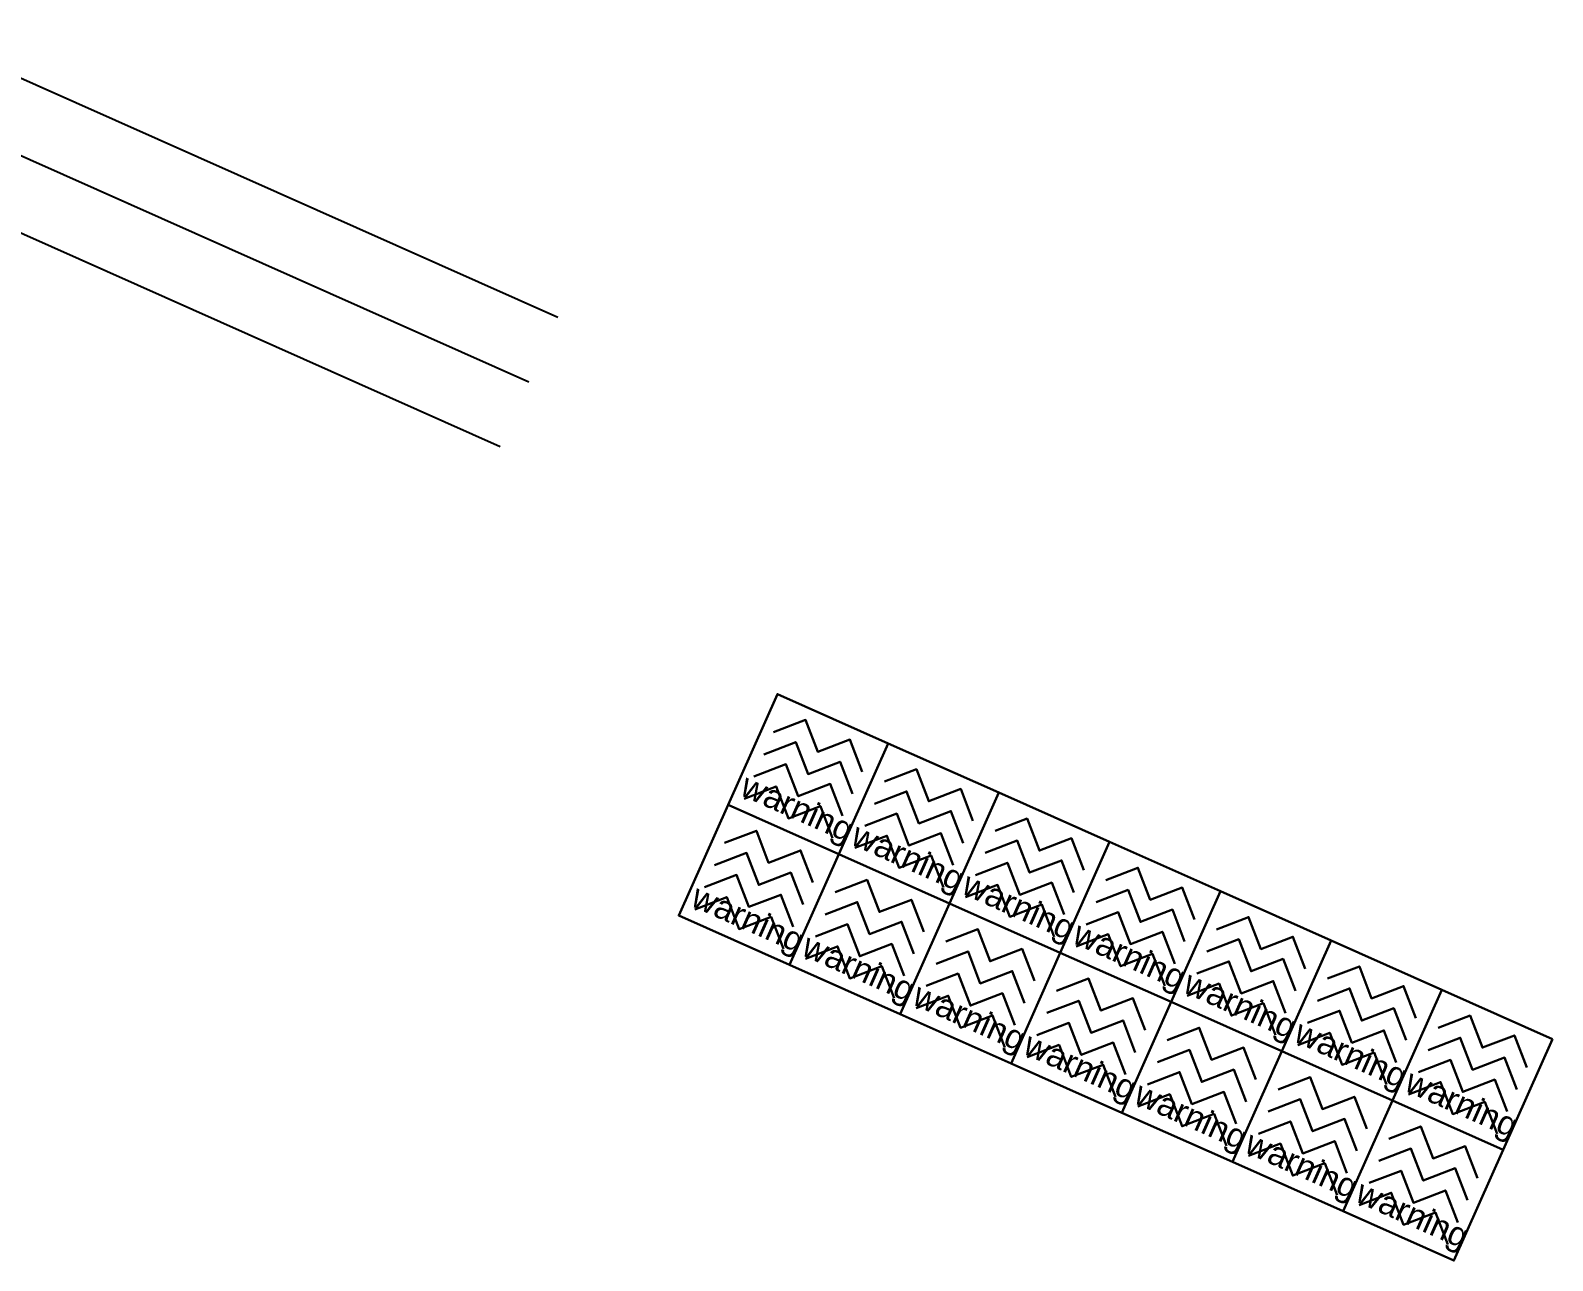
# Model space of a CAD drawing. Header units: millimetres. Extents: x 832728086 to 834530684, y 817551485 to 818349469.
# Drawn here: x 834066565 to 834070332, y 817808455 to 817811499 of the extents above; entities that cross this region are included whole.
import ezdxf

# ---------------------------------------------------------------- set-up
doc = ezdxf.new("R2010")
doc.units = ezdxf.units.MM
doc.header["$LTSCALE"] = 100
doc.layers.add('000-helpline', color=30, linetype='Continuous', lineweight=30, plot=False)
doc.layers.add('000-Tactile-l', color=8, linetype='Continuous')
doc.styles.get("Standard").update_dxf_attribs({"font": 'swiss.ttf'})

# ---------------------------------------------------------------- blocks, each defined once
blk = doc.blocks.new('tactile')
at = {"layer": '000-helpline', "extrusion": (-2.51041e-09, 1.02585e-10, 1), "elevation": 0.002}
for points in [[(834068.7438, 817809.7841), (834068.4697, 817809.906), (834068.3478, 817809.632), (834068.6219, 817809.51)], [(834069.0179, 817809.6621), (834068.7438, 817809.7841), (834068.6219, 817809.51), (834068.8959, 817809.388)], [(834069.292, 817809.5401), (834069.0179, 817809.6621), (834068.8959, 817809.388), (834069.17, 817809.266)], [(834068.6219, 817809.51), (834068.3478, 817809.632), (834068.2258, 817809.3579), (834068.4999, 817809.2359)], [(834069.5661, 817809.4181), (834069.292, 817809.5401), (834069.17, 817809.266), (834069.4441, 817809.1441)], [(834068.8959, 817809.388), (834068.6219, 817809.51), (834068.4999, 817809.2359), (834068.774, 817809.1139)], [(834069.8402, 817809.2962), (834069.5661, 817809.4181), (834069.4441, 817809.1441), (834069.7182, 817809.0221)], [(834069.17, 817809.266), (834068.8959, 817809.388), (834068.774, 817809.1139), (834069.0481, 817808.992)], [(834070.1143, 817809.1742), (834069.8402, 817809.2962), (834069.7182, 817809.0221), (834069.9923, 817808.9001)], [(834069.4441, 817809.1441), (834069.17, 817809.266), (834069.0481, 817808.992), (834069.3221, 817808.87)], [(834070.3883, 817809.0522), (834070.1143, 817809.1742), (834069.9923, 817808.9001), (834070.2664, 817808.7781)], [(834069.7182, 817809.0221), (834069.4441, 817809.1441), (834069.3221, 817808.87), (834069.5962, 817808.748)], [(834069.9923, 817808.9001), (834069.7182, 817809.0221), (834069.5962, 817808.748), (834069.8703, 817808.626)], [(834070.2664, 817808.7781), (834069.9923, 817808.9001), (834069.8703, 817808.626), (834070.1444, 817808.5041)]]:
    blk.add_lwpolyline(points, close=True, dxfattribs=at)
for points in [[(834068.4606, 817809.8116), (834068.5398, 817809.842), (834068.5702, 817809.7628), (834068.6494, 817809.7933), (834068.6798, 817809.714)], [(834068.4362, 817809.7568), (834068.5154, 817809.7872), (834068.5458, 817809.708), (834068.625, 817809.7384), (834068.6554, 817809.6592)], [(834068.4118, 817809.702), (834068.491, 817809.7324), (834068.5214, 817809.6532), (834068.6006, 817809.6836), (834068.631, 817809.6044)], [(834068.7346, 817809.6896), (834068.8139, 817809.7201), (834068.8443, 817809.6409), (834068.9235, 817809.6713), (834068.9539, 817809.5921)], [(834068.3874, 817809.6472), (834068.4666, 817809.6776), (834068.497, 817809.5984), (834068.5762, 817809.6288), (834068.6066, 817809.5496)], [(834068.7103, 817809.6348), (834068.7895, 817809.6653), (834068.8199, 817809.586), (834068.8991, 817809.6165), (834068.9295, 817809.5373)], [(834068.6859, 817809.58), (834068.7651, 817809.6104), (834068.7955, 817809.5312), (834068.8747, 817809.5616), (834068.9051, 817809.4824)], [(834069.0087, 817809.5677), (834069.0879, 817809.5981), (834069.1184, 817809.5189), (834069.1976, 817809.5493), (834069.228, 817809.4701)], [(834068.3386, 817809.5375), (834068.4178, 817809.568), (834068.4482, 817809.4887), (834068.5274, 817809.5192), (834068.5579, 817809.44)], [(834068.6615, 817809.5252), (834068.7407, 817809.5556), (834068.7711, 817809.4764), (834068.8503, 817809.5068), (834068.8807, 817809.4276)], [(834068.9843, 817809.5129), (834069.0636, 817809.5433), (834069.094, 817809.4641), (834069.1732, 817809.4945), (834069.2036, 817809.4153)], [(834068.3142, 817809.4827), (834068.3934, 817809.5131), (834068.4238, 817809.4339), (834068.503, 817809.4644), (834068.5335, 817809.3851)], [(834068.9599, 817809.458), (834069.0392, 817809.4885), (834069.0696, 817809.4093), (834069.1488, 817809.4397), (834069.1792, 817809.3605)], [(834068.2898, 817809.4279), (834068.369, 817809.4583), (834068.3994, 817809.3791), (834068.4786, 817809.4095), (834068.5091, 817809.3303)], [(834068.6127, 817809.4156), (834068.6919, 817809.446), (834068.7223, 817809.3668), (834068.8015, 817809.3972), (834068.8319, 817809.318)], [(834069.2828, 817809.4457), (834069.362, 817809.4761), (834069.3925, 817809.3969), (834069.4717, 817809.4273), (834069.5021, 817809.3481)], [(834068.9356, 817809.4032), (834069.0148, 817809.4336), (834069.0452, 817809.3544), (834069.1244, 817809.3849), (834069.1548, 817809.3056)], [(834069.2584, 817809.3909), (834069.3376, 817809.4213), (834069.3681, 817809.3421), (834069.4473, 817809.3725), (834069.4777, 817809.2933)], [(834068.2654, 817809.3731), (834068.3446, 817809.4035), (834068.375, 817809.3243), (834068.4543, 817809.3547), (834068.4847, 817809.2755)], [(834068.5883, 817809.3607), (834068.6675, 817809.3912), (834068.6979, 817809.312), (834068.7771, 817809.3424), (834068.8075, 817809.2632)], [(834068.5639, 817809.3059), (834068.6431, 817809.3364), (834068.6735, 817809.2571), (834068.7527, 817809.2876), (834068.7832, 817809.2084)], [(834069.234, 817809.3361), (834069.3132, 817809.3665), (834069.3437, 817809.2873), (834069.4229, 817809.3177), (834069.4533, 817809.2385)], [(834069.5569, 817809.3237), (834069.6361, 817809.3541), (834069.6665, 817809.2749), (834069.7457, 817809.3054), (834069.7762, 817809.2261)], [(834068.8868, 817809.2936), (834068.966, 817809.324), (834068.9964, 817809.2448), (834069.0756, 817809.2752), (834069.106, 817809.196)], [(834069.2096, 817809.2813), (834069.2888, 817809.3117), (834069.3193, 817809.2325), (834069.3985, 817809.2629), (834069.4289, 817809.1837)], [(834069.5325, 817809.2689), (834069.6117, 817809.2993), (834069.6421, 817809.2201), (834069.7214, 817809.2505), (834069.7518, 817809.1713)], [(834068.5395, 817809.2511), (834068.6187, 817809.2815), (834068.6491, 817809.2023), (834068.7283, 817809.2327), (834068.7588, 817809.1535)], [(834068.8624, 817809.2388), (834068.9416, 817809.2692), (834068.972, 817809.19), (834069.0512, 817809.2204), (834069.0816, 817809.1412)], [(834069.5081, 817809.2141), (834069.5873, 817809.2445), (834069.6177, 817809.1653), (834069.697, 817809.1957), (834069.7274, 817809.1165)], [(834069.831, 817809.2018), (834069.9102, 817809.2322), (834069.9406, 817809.153), (834070.0198, 817809.1834), (834070.0503, 817809.1042)], [(834068.838, 817809.184), (834068.9172, 817809.2144), (834068.9476, 817809.1352), (834069.0268, 817809.1656), (834069.0572, 817809.0864)], [(834069.1608, 817809.1716), (834069.2401, 817809.202), (834069.2705, 817809.1228), (834069.3497, 817809.1532), (834069.3801, 817809.074)], [(834069.4837, 817809.1593), (834069.5629, 817809.1897), (834069.5934, 817809.1105), (834069.6726, 817809.1409), (834069.703, 817809.0617)], [(834068.8136, 817809.1291), (834068.8928, 817809.1596), (834068.9232, 817809.0803), (834069.0024, 817809.1108), (834069.0328, 817809.0316)], [(834069.1365, 817809.1168), (834069.2157, 817809.1472), (834069.2461, 817809.068), (834069.3253, 817809.0984), (834069.3557, 817809.0192)], [(834069.8066, 817809.1469), (834069.8858, 817809.1774), (834069.9162, 817809.0981), (834069.9954, 817809.1286), (834070.0259, 817809.0494)], [(834069.7822, 817809.0921), (834069.8614, 817809.1225), (834069.8918, 817809.0433), (834069.971, 817809.0738), (834070.0015, 817808.9945)], [(834070.1051, 817809.0798), (834070.1843, 817809.1102), (834070.2147, 817809.031), (834070.2939, 817809.0614), (834070.3243, 817808.9822)], [(834069.1121, 817809.062), (834069.1913, 817809.0924), (834069.2217, 817809.0132), (834069.3009, 817809.0436), (834069.3313, 817808.9644)], [(834069.4349, 817809.0496), (834069.5141, 817809.0801), (834069.5446, 817809.0009), (834069.6238, 817809.0313), (834069.6542, 817808.9521)], [(834069.0877, 817809.0072), (834069.1669, 817809.0376), (834069.1973, 817808.9584), (834069.2765, 817808.9888), (834069.3069, 817808.9096)], [(834069.7578, 817809.0373), (834069.837, 817809.0677), (834069.8674, 817808.9885), (834069.9466, 817809.0189), (834069.9771, 817808.9397)], [(834070.0807, 817809.025), (834070.1599, 817809.0554), (834070.1903, 817808.9762), (834070.2695, 817809.0066), (834070.2999, 817808.9274)], [(834069.4105, 817808.9948), (834069.4897, 817809.0252), (834069.5202, 817808.946), (834069.5994, 817808.9765), (834069.6298, 817808.8972)], [(834070.0563, 817808.9701), (834070.1355, 817809.0006), (834070.1659, 817808.9214), (834070.2451, 817808.9518), (834070.2756, 817808.8726)], [(834069.3861, 817808.94), (834069.4654, 817808.9704), (834069.4958, 817808.8912), (834069.575, 817808.9216), (834069.6054, 817808.8424)], [(834069.709, 817808.9277), (834069.7882, 817808.9581), (834069.8186, 817808.8789), (834069.8979, 817808.9093), (834069.9283, 817808.8301)], [(834070.0319, 817808.9153), (834070.1111, 817808.9458), (834070.1415, 817808.8665), (834070.2207, 817808.897), (834070.2512, 817808.8177)], [(834069.3617, 817808.8852), (834069.441, 817808.9156), (834069.4714, 817808.8364), (834069.5506, 817808.8668), (834069.581, 817808.7876)], [(834069.6846, 817808.8729), (834069.7638, 817808.9033), (834069.7943, 817808.8241), (834069.8735, 817808.8545), (834069.9039, 817808.7753)], [(834069.6602, 817808.818), (834069.7394, 817808.8485), (834069.7699, 817808.7692), (834069.8491, 817808.7997), (834069.8795, 817808.7205)], [(834069.9831, 817808.8057), (834070.0623, 817808.8361), (834070.0927, 817808.7569), (834070.1719, 817808.7873), (834070.2024, 817808.7081)], [(834069.6358, 817808.7632), (834069.715, 817808.7936), (834069.7455, 817808.7144), (834069.8247, 817808.7448), (834069.8551, 817808.6656)], [(834069.9587, 817808.7509), (834070.0379, 817808.7813), (834070.0683, 817808.7021), (834070.1475, 817808.7325), (834070.178, 817808.6533)], [(834069.9343, 817808.6961), (834070.0135, 817808.7265), (834070.0439, 817808.6473), (834070.1232, 817808.6777), (834070.1536, 817808.5985)], [(834069.9099, 817808.6412), (834069.9891, 817808.6717), (834070.0195, 817808.5925), (834070.0988, 817808.6229), (834070.1292, 817808.5437)]]:
    blk.add_lwpolyline(points, dxfattribs=at)
at = {"layer": '000-Tactile-l', "ltscale": 5e-05}
for p, q in [((834066.3323, 817811.5485, 0), (834067.9261, 817810.8391, 0)), ((834066.1228, 817811.4502, 0), (834067.855, 817810.6792, 0)), ((834066.1298, 817811.2555, 0), (834067.784, 817810.5192, 0))]:
    blk.add_line(p, q, dxfattribs=at)
at = {"layer": '000-helpline', "extrusion": (-2.51041e-09, 1.02585e-10, 1), "char_height": 0.06, "attachment_point": 1, "text_direction": (0.913615, -0.40658, 0)}
for insert in [(834068.3981, 817809.7125, 0.002), (834068.6722, 817809.5905, 0.002), (834068.9463, 817809.4686, 0.002), (834068.2761, 817809.4384, 0.002), (834069.2204, 817809.3466, 0.002), (834068.5502, 817809.3165, 0.002), (834069.4944, 817809.2246, 0.002), (834068.8243, 817809.1945, 0.002), (834069.7685, 817809.1026, 0.002), (834069.0984, 817809.0725, 0.002), (834070.0426, 817808.9807, 0.002), (834069.3725, 817808.9505, 0.002), (834069.6465, 817808.8286, 0.002), (834069.9206, 817808.7066, 0.002)]:
    blk.add_mtext_dynamic_manual_height_columns('warning', width=0.556194, gutter_width=1, heights=[0], dxfattribs=dict(at, insert=insert))

msp = doc.modelspace()

# ---------------------------------------------------------------- block references
at = {"layer": '000-Tactile-l', "xscale": 1000, "yscale": 1000, "zscale": 1000}
msp.add_blockref('tactile', (-56.4905, -49.2817, -0.0703), dxfattribs=at)

doc.saveas('drawing.dxf')
